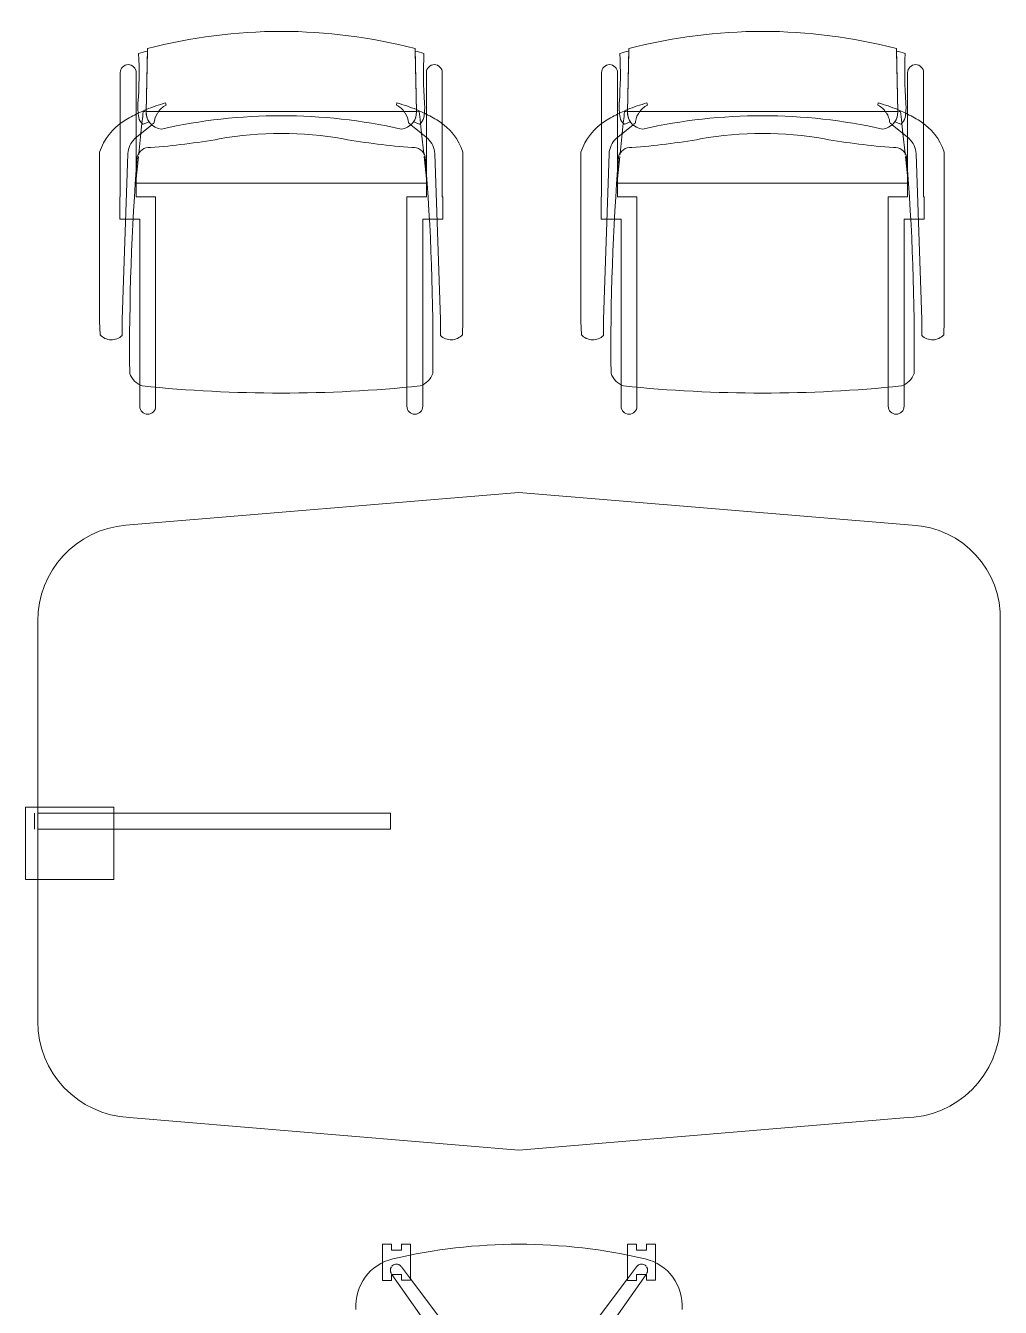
# Model space of a CAD drawing. Header units: inches. Extents: x 6664 to 8129, y 209 to 1287.
# Drawn here: x 6758.7 to 6819.5, y 442.3 to 522.2 of the extents above; entities that cross this region are included whole.
import ezdxf

# ---------------------------------------------------------------- set-up
doc = ezdxf.new("R2010")
doc.units = ezdxf.units.IN
doc.header["$MEASUREMENT"] = 0
for name, color, linetype, lineweight in [('E-LITE-EQPM', 33, 'Continuous', 9), ('I-FURN', 30, 'Continuous', 9), ('I-FURN-PNLS', 30, 'Continuous', 9)]:
    doc.layers.add(name, color=color, linetype=linetype, lineweight=lineweight)

# ---------------------------------------------------------------- blocks, each defined once
blk = doc.blocks.new('F - EXECUTIVE DESK 3 - F - EXECUTIVE DESK 3-8309363-11th FLOOR POWER _ SIGNAL')
at = {"layer": 'E-LITE-EQPM'}
for p, q in [((30.75, 3.625), (25.25, 3.625)), ((25.25, 3.625), (25.25, -0.875)), ((30.75, -0.875), (30.75, 3.625)), ((30, 0.5), (8, 0.5)), ((8, 0.5), (8, -0.5)), ((30, -0.5), (30, 0.5)), ((30, 0.5), (30, -0.5)), ((30.188, 0.5), (30.188, -0.5)), ((8, -0.5), (30, -0.5)), ((25.25, -0.875), (30.75, -0.875))]:
    blk.add_line(p, q, dxfattribs=at)
at = {"layer": 'I-FURN'}
for p, q in [((-1.689, 37.11), (-7.917, 28.246)), ((7.917, 28.246), (1.689, 37.11)), ((-6.766, 28.52), (-0.8, 36.464)), ((0.8, 36.464), (6.766, 28.52)), ((-8.516, 28.616), (-8.516, 27.518)), ((-7.954, 28.616), (-8.516, 28.616)), ((-7.954, 28.246), (-7.954, 28.616)), ((-7.329, 28.246), (-7.954, 28.246)), ((-6.766, 28.622), (-7.329, 28.622)), ((-7.329, 28.622), (-7.329, 28.246)), ((-7.322, 27.779), (-6.766, 28.52)), ((-6.766, 27.088), (-6.766, 28.622)), ((6.766, 28.616), (6.766, 27.088)), ((7.329, 28.616), (6.766, 28.616)), ((6.766, 28.52), (7.329, 27.771)), ((7.329, 28.246), (7.329, 28.616)), ((7.954, 28.246), (7.329, 28.246)), ((8.516, 28.622), (7.954, 28.622)), ((7.954, 28.622), (7.954, 28.246)), ((8.516, 27.518), (8.516, 28.622)), ((-8.516, 27.518), (-8.516, 26.37)), ((-7.336, 27.761), (-7.322, 27.779)), ((8.516, 26.37), (8.516, 27.518)), ((-8.516, 26.37), (-7.954, 26.37)), ((-7.954, 26.37), (-7.954, 26.746)), ((-7.954, 26.746), (-7.329, 26.746)), ((-7.329, 26.746), (-7.329, 26.37)), ((-7.329, 26.37), (-6.766, 26.37)), ((-6.766, 26.37), (-6.766, 27.088)), ((6.766, 27.088), (6.766, 26.37)), ((6.766, 26.37), (7.329, 26.37)), ((7.329, 26.37), (7.329, 26.746)), ((7.329, 26.746), (7.954, 26.746)), ((7.954, 26.746), (7.954, 26.37)), ((7.954, 26.37), (8.516, 26.37))]:
    blk.add_line(p, q, dxfattribs=at)
for centre, radius, start, end in [((-7.173, 30.199), 3, 175.58506, 256.80743), ((7.173, 30.199), 3, 283.19257, 4.41494), ((-7.641, 27.983), 0.377, 146.32537, 213.37152), ((7.641, 27.983), 0.377, 326.62848, 33.67463), ((-7.641, 27.983), 0.377, 219, 277.24717), ((0, 60.799), 34.429, 256.80743, 283.19257), ((-7.641, 27.983), 0.377, 279, 324), ((7.641, 27.983), 0.377, 216, 276), ((7.641, 27.983), 0.377, 277.24076, 321)]:
    blk.add_arc(centre, radius, start, end, dxfattribs=at)
at = {"layer": 'I-FURN-PNLS'}
for p, q in [((0, 20.5), (-23.997, 18.483)), ((24.288, 18.469), (0, 20.5)), ((-30, 12.479), (-30, -12.479)), ((30, 3.625), (30, 12.475)), ((30, 0.5), (30, 3.625)), ((30, -0.5), (30, 0.5)), ((30, -0.875), (30, -0.5)), ((30, -12.479), (30, -0.875)), ((-24.498, -18.458), (0, -20.5)), ((0, -20.5), (24.498, -18.458))]:
    blk.add_line(p, q, dxfattribs=at)
for centre, radius, start, end in [((-23.997, 12.479), 6.003, 90, 180), ((24, 12.475), 6, 360, 87.24975), ((-24.221, -12.682), 5.783, 177.98661, 267.24975), ((24, -12.479), 6, 274.76366, 360)]:
    blk.add_arc(centre, radius, start, end, dxfattribs=at)
blk = doc.blocks.new('F-Haworth_Chair_X99-Seminar - X99 Seminar Chair with Glides-8309359-11th FLOOR POWER _ SIGNAL')
at = {"layer": 'I-FURN'}
for p, q in [((-8.342, 11.518), (-8.423, 7.569)), ((-8.423, 7.569), (-8.345, 11.369)), ((8.423, 7.569), (8.342, 11.518)), ((8.345, 11.369), (8.423, 7.569)), ((-10.038, 10.021), (-10.038, 6.814)), ((-9.042, 7.403), (-9.042, 10.021)), ((9.042, 10.021), (9.042, 7.403)), ((10.038, 6.814), (10.038, 10.021)), ((-7.182, 7.994), (-7.207, 8.133)), ((7.207, 8.133), (7.182, 7.994)), ((-9.042, 5.987), (-9.042, 7.403)), ((-8.637, 7.278), (-8.681, 6.866)), ((-8.623, 7.419), (-8.636, 7.288)), ((-8.604, 7.597), (-8.621, 7.429)), ((-8.488, 7.597), (-8.562, 7.597)), ((-7.645, 7.597), (-8.402, 7.597)), ((-3.881, 7.597), (-7.645, 7.597)), ((7.645, 7.597), (-3.853, 7.597)), ((8.402, 7.597), (7.645, 7.597)), ((8.562, 7.597), (8.488, 7.597)), ((8.621, 7.429), (8.604, 7.597)), ((8.636, 7.288), (8.623, 7.419)), ((8.681, 6.866), (8.637, 7.278)), ((9.042, 7.403), (9.042, 5.987)), ((-10.038, 6.814), (-10.038, 4.995)), ((-9.126, 5.919), (-8.071, 6.772)), ((-8.681, 6.866), (-8.748, 6.225)), ((-8.61, 6.81), (-8.235, 6.946)), ((-8.03, 6.805), (-7.947, 6.872)), ((7.947, 6.872), (8.03, 6.805)), ((8.071, 6.772), (9.126, 5.919)), ((8.235, 6.946), (8.61, 6.81)), ((8.748, 6.225), (8.681, 6.866)), ((10.038, 4.995), (10.038, 6.814)), ((-9.042, 3.624), (-9.042, 5.987)), ((-8.748, 6.225), (-8.878, 4.986)), ((8.878, 4.986), (8.748, 6.225)), ((9.042, 5.987), (9.042, 3.624)), ((-11.324, 5.058), (-11.324, -5.482)), ((-10.038, 4.991), (-10.038, 2.271)), ((-9.919, -5.365), (-9.567, 4.966)), ((-8.898, 4.801), (-9.066, 3.197)), ((-8.878, 4.986), (-8.886, 4.91)), ((8.886, 4.91), (8.878, 4.986)), ((9.066, 3.197), (8.898, 4.801)), ((9.567, 4.966), (9.919, -5.365)), ((10.038, 2.271), (10.038, 4.991)), ((11.324, -5.482), (11.324, 5.058)), ((-9.066, 3.197), (-9.074, 3.122)), ((-9.042, 3.429), (-9.042, 3.624)), ((-9.042, 3.122), (-9.042, 3.429)), ((9.042, 3.624), (9.042, 3.429)), ((9.042, 3.429), (9.042, 3.122)), ((9.074, 3.122), (9.066, 3.197)), ((-9.071, 3.122), (9.071, 3.122)), ((-9.042, 2.271), (-9.042, 3.122)), ((9.042, 3.122), (9.042, 2.271)), ((-10.038, 2.271), (-10.07, 2.271)), ((-10.07, 2.271), (-10.07, 0.893)), ((-7.829, 2.271), (-9.042, 2.271)), ((-7.829, -9.57), (-7.829, 2.271)), ((9.042, 2.271), (7.829, 2.271)), ((7.829, 2.271), (7.829, -9.57)), ((10.07, 2.271), (10.038, 2.271)), ((10.07, 0.893), (10.07, 2.271)), ((-10.07, 0.893), (-9.705, 0.893)), ((-9.705, 0.893), (-9.197, 0.893)), ((-9.197, 0.893), (-8.82, 0.893)), ((-8.82, 0.893), (-8.82, -9.436)), ((8.82, 0.893), (9.197, 0.893)), ((8.82, -9.436), (8.82, 0.893)), ((9.197, 0.893), (9.705, 0.893)), ((9.705, 0.893), (10.07, 0.893)), ((-11.324, -5.482), (-11.295, -6.317)), ((-9.919, -6.365), (-9.919, -5.365)), ((9.919, -5.365), (9.919, -6.365)), ((11.295, -6.317), (11.324, -5.482)), ((-8.82, -9.436), (-8.82, -10.778)), ((-7.829, -10.778), (-7.829, -9.57)), ((7.829, -9.57), (7.829, -10.778)), ((8.82, -10.778), (8.82, -9.436))]:
    blk.add_line(p, q, dxfattribs=at)
for centre, radius, start, end in [((0.001, -20.292), 32.885, 75.30746, 104.69597), ((-36.062, 10.03), 27.198, 355.98565, 2.51182), ((0.002, -20.729), 33.165, 104.57657, 105.55224), ((-0.002, -20.729), 33.165, 74.44776, 75.42343), ((36.062, 10.03), 27.198, 177.48818, 184.01435), ((-9.54, 10.021), 0.498, 360, 180), ((9.54, 10.021), 0.498, 360, 180), ((-5.201, 7.865), 3.739, 175.98565, 189.90642), ((-4.708, -1.148), 9.612, 105.06659, 112.7369), ((-6.554, 6.763), 1.382, 117.05034, 131.5158), ((6.554, 6.763), 1.382, 34.01874, 62.94966), ((4.708, -1.148), 9.612, 67.2631, 74.93341), ((5.201, 7.865), 3.739, 350.09358, 4.01435), ((-4.708, -1.148), 9.612, 116.00359, 121.95219), ((-4.708, -1.148), 9.612, 113.50939, 116.00359), ((-8.28, 7.327), 0.613, 189.90642, 237.45732), ((-4.708, -1.148), 9.612, 112.92701, 113.36067), ((-7.37, 7.548), 1.054, 178.82139, 214.79985), ((-7.37, 7.548), 1.054, 178.82139, 264.04463), ((-6.554, 6.763), 1.382, 147.5752, 174.91217), ((-6.554, 6.763), 1.382, 131.5158, 145.98126), ((0, -26.495), 33.832, 77.22846, 102.77154), ((7.37, 7.548), 1.054, 275.95537, 1.17861), ((6.554, 6.763), 1.382, 5.08783, 32.4248), ((7.37, 7.548), 1.054, 325.20015, 1.17861), ((4.708, -1.148), 9.612, 66.63933, 67.07299), ((4.708, -1.148), 9.612, 63.99641, 66.49061), ((8.28, 7.327), 0.613, 302.54268, 350.09358), ((4.708, -1.148), 9.612, 58.04781, 63.99641), ((-7.872, 3.924), 3.634, 121.95219, 161.82107), ((7.872, 3.924), 3.634, 18.17893, 58.04781), ((-8.183, 4.904), 1.385, 132.89216, 177.19873), ((-11.319, 48.077), 42.842, 274.23006, 280.02334), ((0, -15.966), 22.194, 79.97666, 100.02334), ((11.319, 48.077), 42.842, 259.97666, 265.76994), ((8.183, 4.904), 1.385, 2.80127, 47.10784), ((-8.236, 4.592), 0.763, 84.23375, 165.76625), ((8.236, 4.592), 0.763, 14.23375, 95.76625), ((144.065, -7.322), 153.519, 175.47868, 180.52505), ((-144.065, -7.322), 153.519, 359.47495, 4.52132), ((-10.584, -5.679), 0.956, 221.89014, 314.10986), ((10.584, -5.679), 0.956, 225.89014, 318.10986), ((-8.213, -8.279), 1.314, 200.04325, 249.95675), ((8.213, -8.279), 1.314, 290.04325, 339.95675), ((0, 75.008), 84.963, 264.14745, 275.85255), ((-8.324, -10.778), 0.495, 180, 360), ((8.324, -10.778), 0.495, 180, 360)]:
    blk.add_arc(centre, radius, start, end, dxfattribs=at)
blk = doc.blocks.new('F-Haworth_Chair_X99-Seminar - X99 Seminar Chair with Glides-V122-11th FLOOR POWER _ SIGNAL')
at = {"layer": 'I-FURN'}
for p, q in [((-8.342, 11.518), (-8.423, 7.569)), ((-8.423, 7.569), (-8.345, 11.369)), ((8.423, 7.569), (8.342, 11.518)), ((8.345, 11.369), (8.423, 7.569)), ((-10.038, 10.021), (-10.038, 6.814)), ((-9.042, 7.403), (-9.042, 10.021)), ((9.042, 10.021), (9.042, 7.403)), ((10.038, 6.814), (10.038, 10.021)), ((-7.182, 7.994), (-7.207, 8.133)), ((7.207, 8.133), (7.182, 7.994)), ((-9.042, 5.987), (-9.042, 7.403)), ((-8.637, 7.278), (-8.681, 6.866)), ((-8.623, 7.419), (-8.636, 7.288)), ((-8.604, 7.597), (-8.621, 7.429)), ((-8.488, 7.597), (-8.562, 7.597)), ((-7.645, 7.597), (-8.402, 7.597)), ((7.645, 7.597), (-7.645, 7.597)), ((8.402, 7.597), (7.645, 7.597)), ((8.562, 7.597), (8.488, 7.597)), ((8.621, 7.429), (8.604, 7.597)), ((8.636, 7.288), (8.623, 7.419)), ((8.681, 6.866), (8.637, 7.278)), ((9.042, 7.403), (9.042, 5.987)), ((-10.038, 6.814), (-10.038, 4.995)), ((-9.126, 5.919), (-8.071, 6.772)), ((-8.681, 6.866), (-8.748, 6.225)), ((-8.61, 6.81), (-8.235, 6.946)), ((-8.03, 6.805), (-7.947, 6.872)), ((7.947, 6.872), (8.03, 6.805)), ((8.071, 6.772), (9.126, 5.919)), ((8.235, 6.946), (8.61, 6.81)), ((8.748, 6.225), (8.681, 6.866)), ((10.038, 4.995), (10.038, 6.814)), ((-9.042, 3.624), (-9.042, 5.987)), ((-8.748, 6.225), (-8.878, 4.986)), ((8.878, 4.986), (8.748, 6.225)), ((9.042, 5.987), (9.042, 3.624)), ((-11.324, 5.058), (-11.324, -5.482)), ((-10.038, 4.991), (-10.038, 2.271)), ((-9.919, -5.365), (-9.567, 4.966)), ((-8.898, 4.801), (-9.066, 3.197)), ((-8.878, 4.986), (-8.886, 4.91)), ((8.886, 4.91), (8.878, 4.986)), ((9.066, 3.197), (8.898, 4.801)), ((9.567, 4.966), (9.919, -5.365)), ((10.038, 2.271), (10.038, 4.991)), ((11.324, -5.482), (11.324, 5.058)), ((-9.066, 3.197), (-9.074, 3.122)), ((-9.042, 3.429), (-9.042, 3.624)), ((-9.042, 3.122), (-9.042, 3.429)), ((9.042, 3.624), (9.042, 3.429)), ((9.042, 3.429), (9.042, 3.122)), ((9.074, 3.122), (9.066, 3.197)), ((-9.071, 3.122), (9.071, 3.122)), ((-9.042, 2.271), (-9.042, 3.122)), ((9.042, 3.122), (9.042, 2.271)), ((-10.038, 2.271), (-10.07, 2.271)), ((-10.07, 2.271), (-10.07, 0.893)), ((-7.829, 2.271), (-9.042, 2.271)), ((-7.829, -9.57), (-7.829, 2.271)), ((9.042, 2.271), (7.829, 2.271)), ((7.829, 2.271), (7.829, -9.57)), ((10.07, 2.271), (10.038, 2.271)), ((10.07, 0.893), (10.07, 2.271)), ((-10.07, 0.893), (-9.705, 0.893)), ((-9.705, 0.893), (-9.197, 0.893)), ((-9.197, 0.893), (-8.82, 0.893)), ((-8.82, 0.893), (-8.82, -9.436)), ((8.82, 0.893), (9.197, 0.893)), ((8.82, -9.436), (8.82, 0.893)), ((9.197, 0.893), (9.705, 0.893)), ((9.705, 0.893), (10.07, 0.893)), ((-11.324, -5.482), (-11.295, -6.317)), ((-9.919, -6.365), (-9.919, -5.365)), ((9.919, -5.365), (9.919, -6.365)), ((11.295, -6.317), (11.324, -5.482)), ((-8.82, -9.436), (-8.82, -10.778)), ((-7.829, -10.778), (-7.829, -9.57)), ((7.829, -9.57), (7.829, -10.778)), ((8.82, -10.778), (8.82, -9.436))]:
    blk.add_line(p, q, dxfattribs=at)
for centre, radius, start, end in [((0.001, -20.292), 32.885, 75.30746, 104.69597), ((-36.062, 10.03), 27.198, 355.98565, 2.51182), ((0.002, -20.729), 33.165, 104.57657, 105.55224), ((-0.002, -20.729), 33.165, 74.44776, 75.42343), ((36.062, 10.03), 27.198, 177.48818, 184.01435), ((-9.54, 10.021), 0.498, 360, 180), ((9.54, 10.021), 0.498, 360, 180), ((-5.201, 7.865), 3.739, 175.98565, 189.90642), ((-4.708, -1.148), 9.612, 105.06659, 112.7369), ((-6.554, 6.763), 1.382, 117.05034, 131.5158), ((6.554, 6.763), 1.382, 34.01874, 62.94966), ((4.708, -1.148), 9.612, 67.2631, 74.93341), ((5.201, 7.865), 3.739, 350.09358, 4.01435), ((-4.708, -1.148), 9.612, 116.00359, 121.95219), ((-4.708, -1.148), 9.612, 113.50939, 116.00359), ((-8.28, 7.327), 0.613, 189.90642, 237.45732), ((-4.708, -1.148), 9.612, 112.92701, 113.36067), ((-7.37, 7.548), 1.054, 178.82139, 214.79985), ((-7.37, 7.548), 1.054, 178.82139, 264.04463), ((-6.554, 6.763), 1.382, 160.44672, 174.91217), ((-6.554, 6.763), 1.382, 147.5752, 160.44672), ((-6.554, 6.763), 1.382, 131.5158, 145.98126), ((0, -26.495), 33.832, 77.22846, 102.77154), ((7.37, 7.548), 1.054, 275.95537, 1.17861), ((6.554, 6.763), 1.382, 19.55328, 32.4248), ((6.554, 6.763), 1.382, 5.08783, 19.55328), ((7.37, 7.548), 1.054, 325.20015, 1.17861), ((4.708, -1.148), 9.612, 66.63933, 67.07299), ((4.708, -1.148), 9.612, 63.99641, 66.49061), ((8.28, 7.327), 0.613, 302.54268, 350.09358), ((4.708, -1.148), 9.612, 58.04781, 63.99641), ((-7.872, 3.924), 3.634, 121.95219, 161.82107), ((7.872, 3.924), 3.634, 18.17893, 58.04781), ((-8.183, 4.904), 1.385, 132.89216, 177.19873), ((-11.319, 48.077), 42.842, 274.23006, 280.02334), ((0, -15.966), 22.194, 79.97666, 100.02334), ((11.319, 48.077), 42.842, 259.97666, 265.76994), ((8.183, 4.904), 1.385, 2.80127, 47.10784), ((-8.236, 4.592), 0.763, 84.23375, 165.76625), ((8.236, 4.592), 0.763, 14.23375, 95.76625), ((144.065, -7.322), 153.519, 175.47868, 180.52505), ((-144.065, -7.322), 153.519, 359.47495, 4.52132), ((-10.584, -5.679), 0.956, 221.89014, 314.10986), ((10.584, -5.679), 0.956, 225.89014, 318.10986), ((-8.213, -8.279), 1.314, 200.04325, 249.95675), ((8.213, -8.279), 1.314, 290.04325, 339.95675), ((0, 75.008), 84.963, 264.14745, 275.85255), ((-8.324, -10.778), 0.495, 180, 360), ((8.324, -10.778), 0.495, 180, 360)]:
    blk.add_arc(centre, radius, start, end, dxfattribs=at)

msp = doc.modelspace()

# ---------------------------------------------------------------- block references
at = {"layer": 'I-FURN'}
for name, p in [('F-Haworth_Chair_X99-Seminar - X99 Seminar Chair with Glides-8309359-11th FLOOR POWER _ SIGNAL', (6774.672, 509.258)), ('F-Haworth_Chair_X99-Seminar - X99 Seminar Chair with Glides-V122-11th FLOOR POWER _ SIGNAL', (6804.672, 509.258))]:
    msp.add_blockref(name, p, dxfattribs=at)
at = {"layer": 'I-FURN', "rotation": 180}
msp.add_blockref('F - EXECUTIVE DESK 3 - F - EXECUTIVE DESK 3-8309363-11th FLOOR POWER _ SIGNAL', (6789.489, 472.61), dxfattribs=at)

doc.saveas('drawing.dxf')
